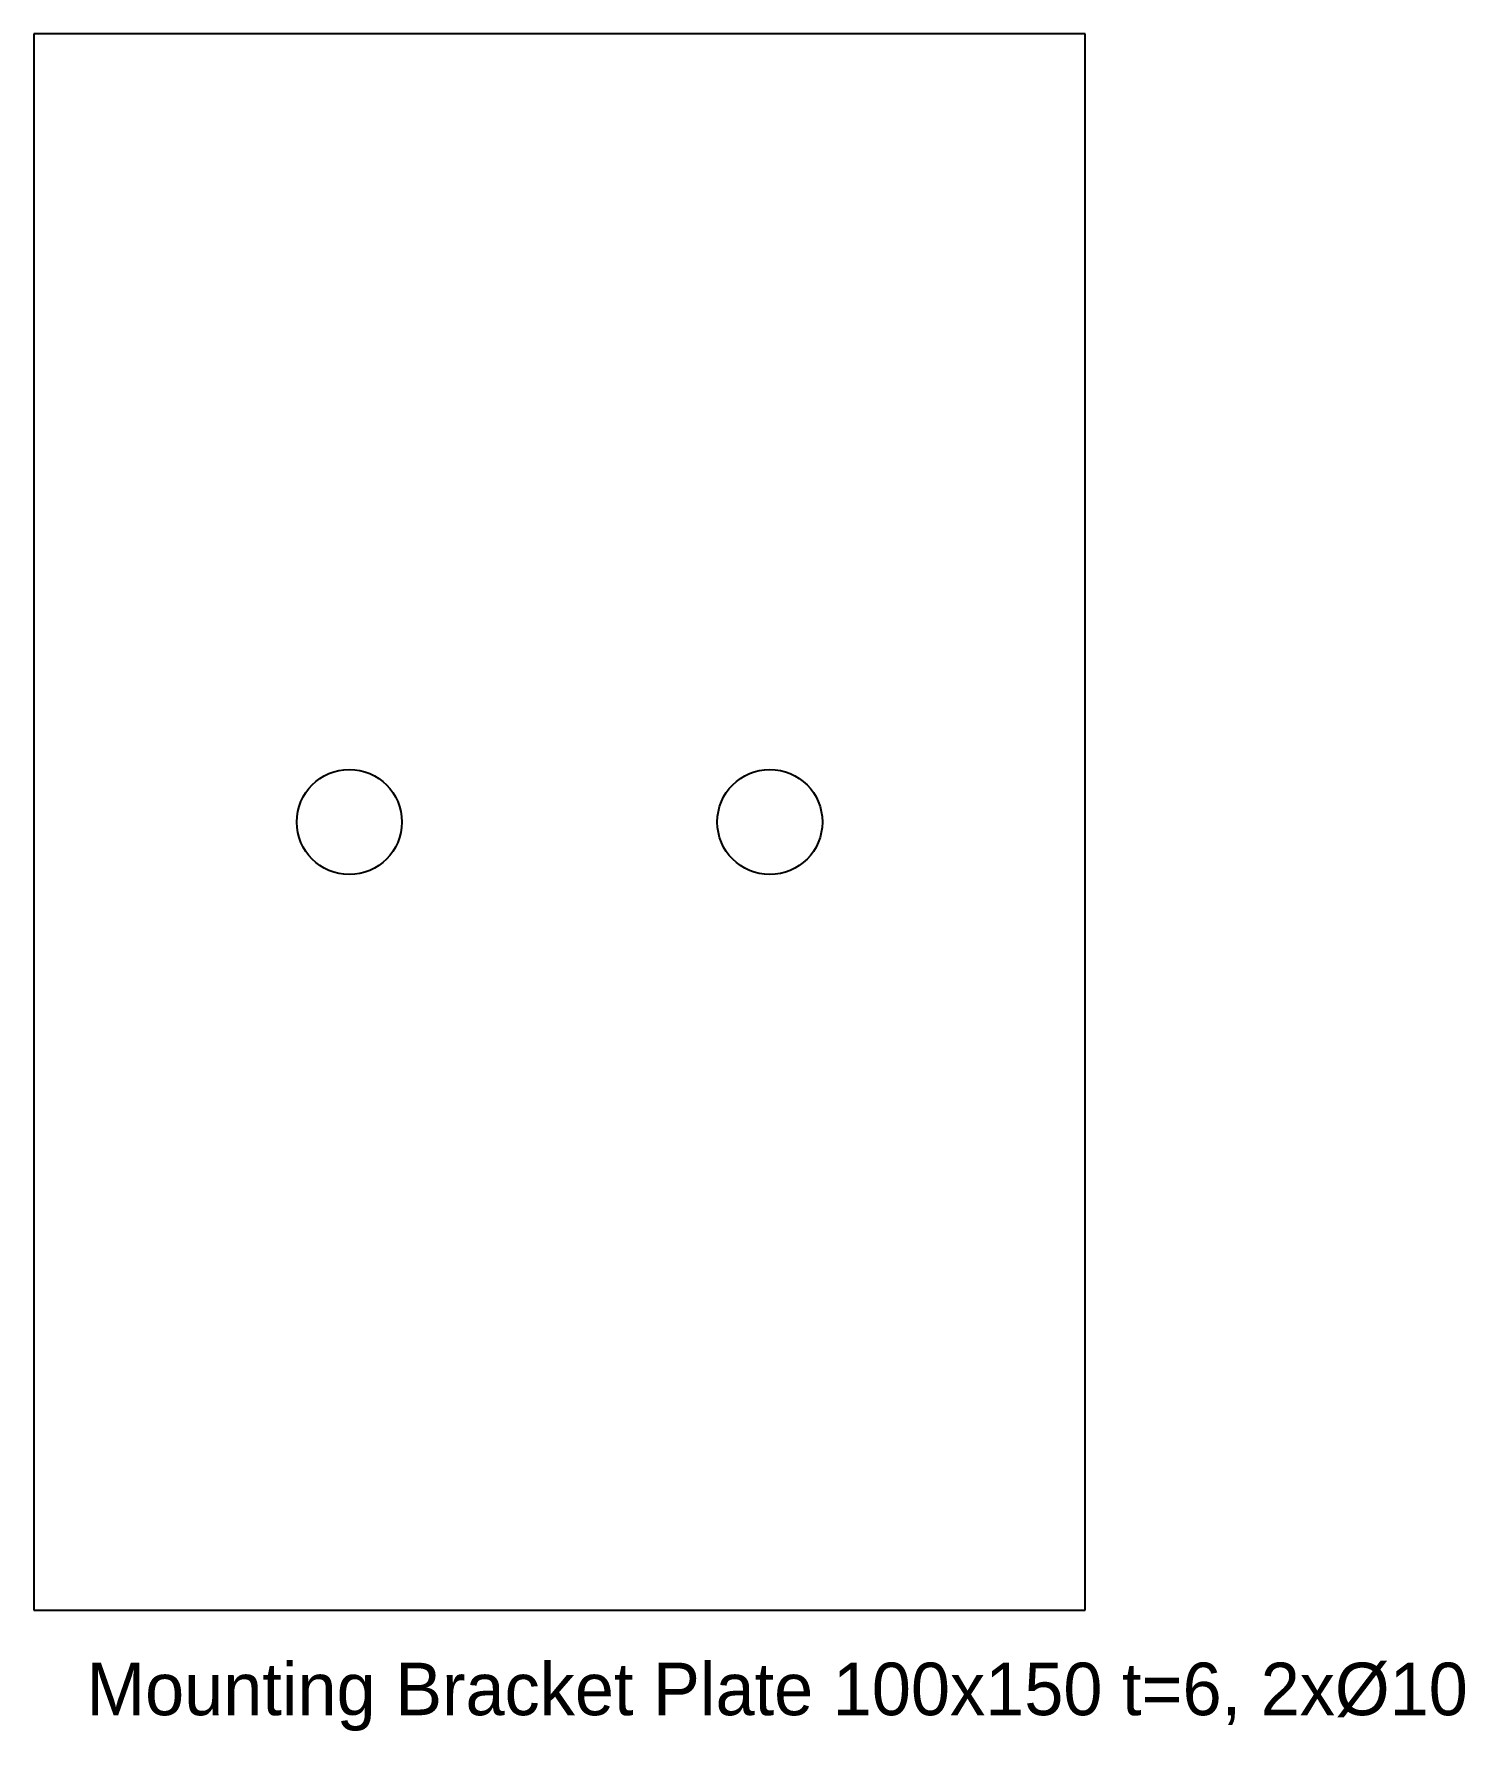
# Model space of a CAD drawing. Extents: x 0 to 136, y -12 to 150.
import ezdxf

# ---------------------------------------------------------------- set-up
doc = ezdxf.new("R2010")
doc.units = 0
for name, color, linetype in [('HOLES', 1, 'CONTINUOUS'), ('NOTES', 2, 'CONTINUOUS'), ('OUTLINE', 7, 'CONTINUOUS')]:
    doc.layers.add(name, color=color, linetype=linetype)

msp = doc.modelspace()

# ---------------------------------------------------------------- linework, layer by layer
at = {"layer": 'HOLES'}
for centre in [(30, 75), (70, 75)]:
    msp.add_circle(centre, 5, dxfattribs=at)
at = {"layer": 'OUTLINE'}
for p, q in [((100, 150), (0, 150)), ((0, 150), (0, 0)), ((100, 0), (100, 150)), ((0, 0), (100, 0))]:
    msp.add_line(p, q, dxfattribs=at)

# ---------------------------------------------------------------- texts
at = {"layer": 'NOTES'}
msp.add_text('Mounting Bracket Plate 100x150 t=6, 2xØ10', height=5, dxfattribs=at).set_placement((5, -10))

doc.saveas('drawing.dxf')
